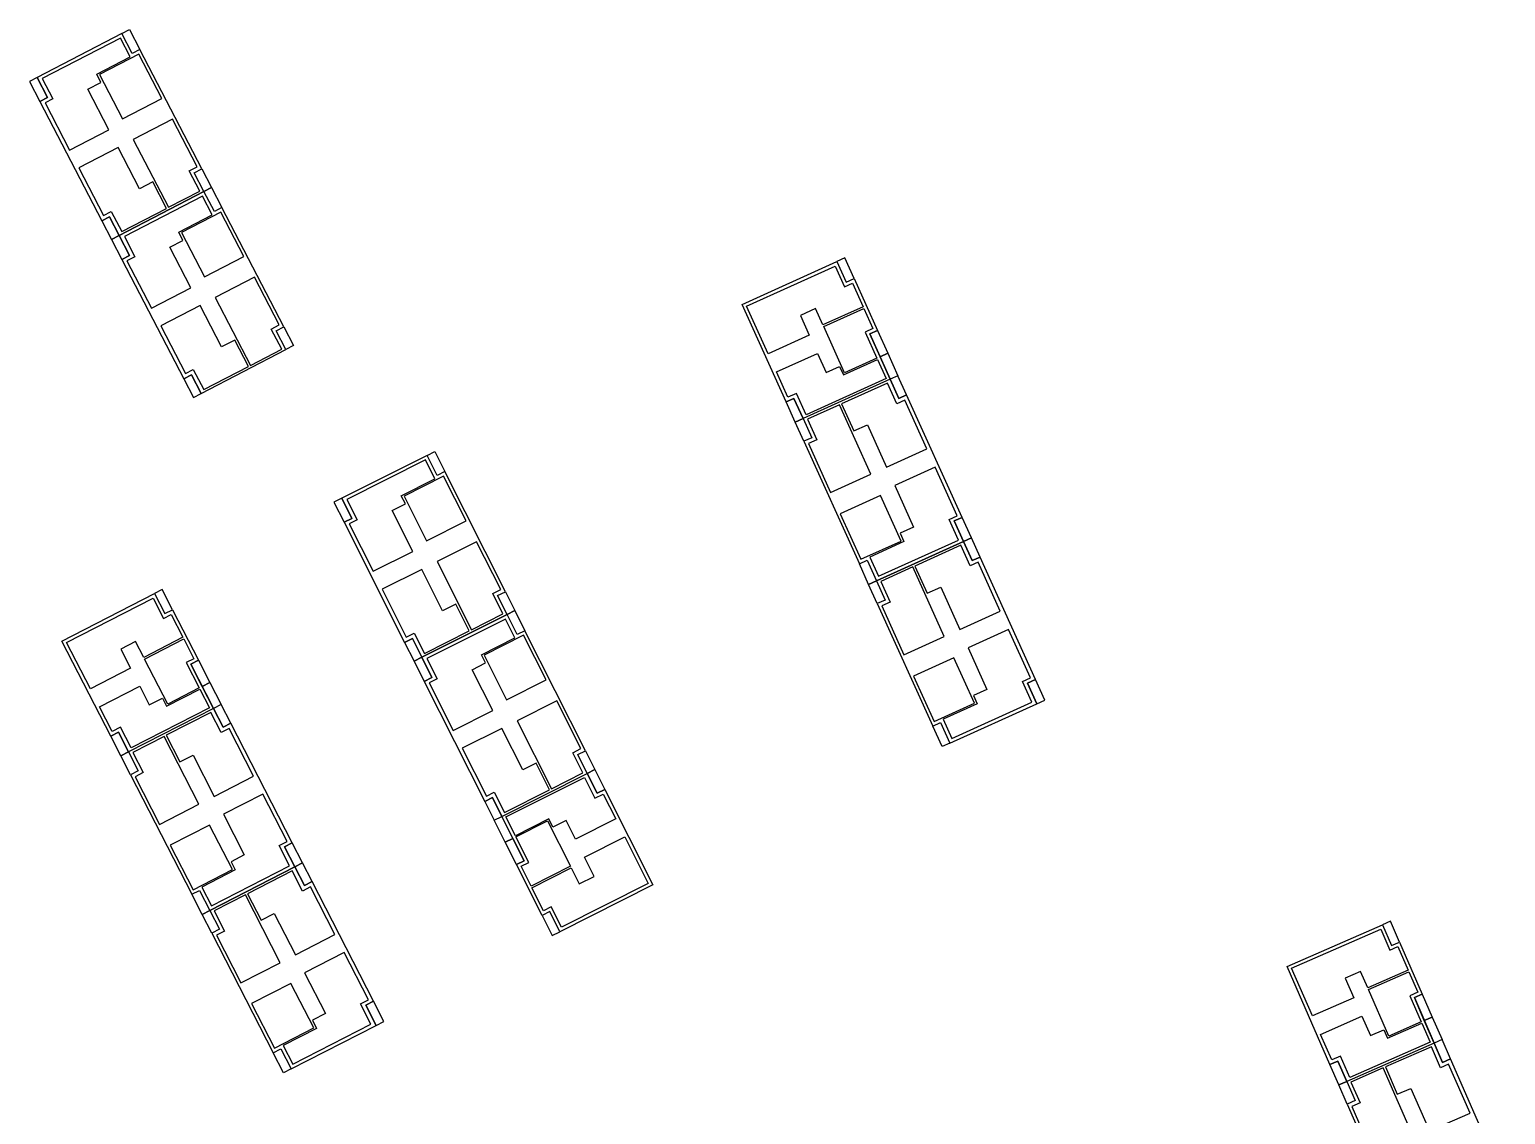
# Model space of a CAD drawing. Header units: millimetres. Extents: x 2243236 to 2245245, y 377909 to 380965.
# Drawn here: x 2244821.3 to 2245017.1, y 378757.7 to 378901.6 of the extents above; entities that cross this region are included whole.
import ezdxf

# ---------------------------------------------------------------- set-up
doc = ezdxf.new("R2010")
doc.units = ezdxf.units.MM
for name, color, linetype in [('планировка_квартир_1_тип_балконы', 6, 'Continuous'), ('планировка_квартир_1_тип_двухкомнатные', 2, 'Continuous'), ('планировка_квартир_1_тип_контур', 249, 'Continuous'), ('планировка_квартир_1_тип_однокомнатная', 5, 'Continuous'), ('планировка_квартир_1_тип_трехкомнатные', 1, 'Continuous'), ('планировка_квартир_тип_2_балконы', 6, 'Continuous'), ('планировка_квартир_тип_2_двухкомнатные', 2, 'Continuous'), ('планировка_квартир_тип_2_контур', 249, 'Continuous'), ('планировка_квартир_тип_2_однокомнатные', 5, 'Continuous'), ('планировка_квартир_тип_2_трехкомнатные', 1, 'Continuous')]:
    doc.layers.add(name, color=color, linetype=linetype)

msp = doc.modelspace()

# ---------------------------------------------------------------- linework, layer by layer
at = {"layer": 'планировка_квартир_1_тип_балконы'}
for points in [[(2244929.63, 378868.11), (2244930.67, 378868.58), (2244929.44, 378871.32), (2244928.39, 378870.85)], [(2244934.11, 378858.22), (2244932.74, 378861.24), (2244933.78, 378861.71), (2244935.15, 378858.69)], [(2244935.45, 378855.24), (2244934.11, 378858.22), (2244935.15, 378858.69), (2244936.49, 378855.71)], [(2244922.87, 378849.55), (2244921.65, 378852.23), (2244922.69, 378852.7), (2244923.91, 378850.02)], [(2244839.25, 378824.14), (2244840.27, 378824.66), (2244838.9, 378827.33), (2244837.88, 378826.81)], [(2244844.21, 378814.48), (2244842.69, 378817.44), (2244843.71, 378817.96), (2244845.22, 378815)], [(2244845.69, 378811.57), (2244844.21, 378814.48), (2244845.22, 378815), (2244846.72, 378812.09)], [(2244833.41, 378805.27), (2244832.07, 378807.89), (2244833.08, 378808.41), (2244834.43, 378805.79)], [(2244896.28, 378803.46), (2244897.61, 378800.83), (2244896.59, 378800.31), (2244895.26, 378802.94)], [(2244883.95, 378797.25), (2244885.42, 378794.32), (2244884.4, 378793.81), (2244882.93, 378796.73)], [(2244885.42, 378794.32), (2244886.91, 378791.36), (2244885.89, 378790.85), (2244884.4, 378793.81)], [(2244890.3, 378784.63), (2244889.28, 378784.12), (2244890.63, 378781.43), (2244891.65, 378781.95)], [(2245001.97, 378780.12), (2245003.02, 378780.58), (2245001.81, 378783.33), (2245000.76, 378782.87)], [(2245006.31, 378770.18), (2245004.99, 378773.22), (2245006.03, 378773.67), (2245007.36, 378770.63)], [(2245007.62, 378767.18), (2245006.31, 378770.18), (2245007.36, 378770.63), (2245008.67, 378767.64)], [(2244994.97, 378761.65), (2244993.79, 378764.34), (2244994.83, 378764.8), (2244996.01, 378762.1)]]:
    msp.add_lwpolyline(points, close=True, dxfattribs=at)
at = {"layer": 'планировка_квартир_1_тип_двухкомнатные'}
for points in [[(2244924.3, 378850.53), (2244923.02, 378853.35), (2244921.88, 378852.84), (2244920.36, 378856.2), (2244925.82, 378858.67), (2244926.97, 378856.12), (2244928.75, 378856.93), (2244929.25, 378855.83), (2244933.76, 378857.87), (2244934.91, 378855.34)], [(2244834.79, 378806.32), (2244833.38, 378809.07), (2244832.27, 378808.5), (2244830.58, 378811.79), (2244835.91, 378814.52), (2244837.18, 378812.03), (2244838.93, 378812.93), (2244839.48, 378811.86), (2244843.88, 378814.12), (2244845.15, 378811.64)], [(2244894.9, 378802.41), (2244896.29, 378799.65), (2244897.4, 378800.21), (2244899.06, 378796.91), (2244893.72, 378794.22), (2244892.46, 378796.72), (2244890.71, 378795.84), (2244890.17, 378796.91), (2244885.74, 378794.69), (2244884.49, 378797.17)], [(2244996.41, 378762.62), (2244995.17, 378765.45), (2244994.03, 378764.95), (2244992.55, 378768.33), (2244998.03, 378770.73), (2244999.15, 378768.17), (2245000.95, 378768.95), (2245001.43, 378767.85), (2245005.97, 378769.83), (2245007.08, 378767.28)]]:
    msp.add_lwpolyline(points, close=True, dxfattribs=at)
at = {"layer": 'планировка_квартир_1_тип_контур'}
for points in [[(2244923.91, 378850.02), (2244922.69, 378852.7), (2244921.65, 378852.23), (2244915.81, 378865.15), (2244928.39, 378870.85), (2244929.63, 378868.11), (2244930.67, 378868.58), (2244933.78, 378861.71), (2244932.74, 378861.24), (2244935.45, 378855.24), (2244923.91, 378850.02)], [(2244834.43, 378805.79), (2244833.08, 378808.41), (2244832.07, 378807.89), (2244825.59, 378820.51), (2244837.88, 378826.81), (2244839.25, 378824.14), (2244840.27, 378824.66), (2244843.71, 378817.96), (2244842.69, 378817.44), (2244845.69, 378811.57), (2244834.43, 378805.79)], [(2244895.26, 378802.94), (2244896.59, 378800.31), (2244897.61, 378800.83), (2244903.99, 378788.16), (2244891.65, 378781.95), (2244890.3, 378784.63), (2244889.28, 378784.12), (2244885.89, 378790.85), (2244886.91, 378791.36), (2244883.95, 378797.25), (2244895.26, 378802.94)], [(2244996.01, 378762.1), (2244994.83, 378764.8), (2244993.79, 378764.34), (2244988.11, 378777.34), (2245000.76, 378782.87), (2245001.97, 378780.12), (2245003.02, 378780.58), (2245006.03, 378773.67), (2245004.99, 378773.22), (2245007.62, 378767.18), (2244996.01, 378762.1)]]:
    msp.add_lwpolyline(points, close=True, dxfattribs=at)
at = {"layer": 'планировка_квартир_1_тип_однокомнатная'}
for points in [[(2244926.64, 378862.23), (2244931.96, 378864.64), (2244933.17, 378861.95), (2244932.13, 378861.48), (2244933.69, 378858.03), (2244929.41, 378856.1)], [(2244836.55, 378818.12), (2244841.75, 378820.78), (2244843.09, 378818.16), (2244842.08, 378817.64), (2244843.8, 378814.28), (2244839.62, 378812.13)], [(2244893.04, 378790.63), (2244887.83, 378788), (2244886.5, 378790.64), (2244887.52, 378791.15), (2244885.82, 378794.53), (2244890.02, 378796.64)], [(2244998.9, 378774.28), (2245004.25, 378776.62), (2245005.43, 378773.91), (2245004.38, 378773.46), (2245005.9, 378769.99), (2245001.6, 378768.11)]]:
    msp.add_lwpolyline(points, close=True, dxfattribs=at)
at = {"layer": 'планировка_квартир_1_тип_трехкомнатные'}
for points in [[(2244919.27, 378858.62), (2244916.42, 378864.92), (2244928.17, 378870.24), (2244929.41, 378867.5), (2244930.45, 378867.97), (2244931.86, 378864.86), (2244926.54, 378862.45), (2244925.56, 378864.61), (2244923.54, 378863.7), (2244924.72, 378861.09)], [(2244829.37, 378814.15), (2244826.21, 378820.31), (2244837.69, 378826.19), (2244839.06, 378823.52), (2244840.08, 378824.04), (2244841.64, 378821), (2244836.44, 378818.33), (2244835.36, 378820.44), (2244833.39, 378819.43), (2244834.69, 378816.89)], [(2244900.26, 378794.54), (2244903.37, 378788.36), (2244891.85, 378782.56), (2244890.5, 378785.25), (2244889.48, 378784.73), (2244887.94, 378787.79), (2244893.15, 378790.41), (2244894.22, 378788.3), (2244896.2, 378789.29), (2244894.91, 378791.85)], [(2244991.48, 378770.77), (2244988.71, 378777.1), (2245000.53, 378782.27), (2245001.74, 378779.52), (2245002.78, 378779.97), (2245004.15, 378776.84), (2244998.8, 378774.5), (2244997.85, 378776.67), (2244995.82, 378775.79), (2244996.97, 378773.17)]]:
    msp.add_lwpolyline(points, close=True, dxfattribs=at)
at = {"layer": 'планировка_квартир_тип_2_балконы'}
for points in [[(2244833.55, 378901.1), (2244834.57, 378901.63), (2244835.94, 378898.97), (2244834.93, 378898.45), (2244833.55, 378901.1)], [(2244822.67, 378892.08), (2244823.69, 378892.61), (2244822.31, 378895.27), (2244821.29, 378894.74)], [(2244843.15, 378882.61), (2244844.16, 378883.14), (2244845.45, 378880.66), (2244844.43, 378880.13)], [(2244844.43, 378880.13), (2244845.45, 378880.66), (2244846.82, 378878.01), (2244845.81, 378877.48), (2244844.43, 378880.13)], [(2244830.89, 378876.25), (2244832.17, 378873.77), (2244833.19, 378874.3), (2244831.91, 378876.78)], [(2244833.55, 378871.12), (2244834.57, 378871.65), (2244833.19, 378874.3), (2244832.17, 378873.77)], [(2244854.03, 378861.65), (2244855.04, 378862.17), (2244856.33, 378859.69), (2244855.31, 378859.17)], [(2244841.77, 378855.28), (2244843.05, 378852.81), (2244844.07, 378853.34), (2244842.79, 378855.81)], [(2244937.64, 378853.17), (2244936.49, 378855.71), (2244935.45, 378855.24), (2244936.6, 378852.69)], [(2244925.06, 378847.47), (2244924.02, 378847), (2244922.87, 378849.55), (2244923.91, 378850.02)], [(2244874.02, 378845.14), (2244875.04, 378845.65), (2244876.39, 378842.98), (2244875.37, 378842.47), (2244874.02, 378845.14)], [(2244863.03, 378836.26), (2244864.06, 378836.78), (2244862.71, 378839.45), (2244861.68, 378838.93)], [(2244945, 378836.91), (2244943.95, 378836.44), (2244945.18, 378833.71), (2244946.23, 378834.19)], [(2244947.38, 378831.65), (2244946.23, 378834.19), (2244945.18, 378833.72), (2244946.33, 378831.17)], [(2244933.64, 378828.5), (2244932.6, 378828.03), (2244931.37, 378830.75), (2244932.41, 378831.22), (2244933.64, 378828.5)], [(2244934.79, 378825.95), (2244933.75, 378825.48), (2244932.6, 378828.03), (2244933.64, 378828.5)], [(2244883.39, 378826.53), (2244884.41, 378827.05), (2244885.66, 378824.56), (2244884.64, 378824.04)], [(2244884.64, 378824.04), (2244885.66, 378824.56), (2244887.01, 378821.88), (2244885.99, 378821.37), (2244884.64, 378824.04)], [(2244871.05, 378820.32), (2244872.3, 378817.83), (2244873.33, 378818.35), (2244872.08, 378820.84)], [(2244873.65, 378815.16), (2244874.68, 378815.68), (2244873.33, 378818.35), (2244872.3, 378817.83)], [(2244954.73, 378815.39), (2244953.68, 378814.92), (2244954.91, 378812.19), (2244955.96, 378812.67)], [(2244847.99, 378809.61), (2244846.72, 378812.09), (2244845.69, 378811.57), (2244846.97, 378809.08)], [(2244943.38, 378806.97), (2244942.34, 378806.5), (2244941.1, 378809.23), (2244942.14, 378809.7), (2244943.38, 378806.97)], [(2244835.7, 378803.31), (2244834.68, 378802.78), (2244833.41, 378805.27), (2244834.43, 378805.79)], [(2244894.01, 378805.44), (2244895.03, 378805.95), (2244896.28, 378803.46), (2244895.26, 378802.94)], [(2244881.67, 378799.22), (2244882.93, 378796.73), (2244883.95, 378797.25), (2244882.7, 378799.74)], [(2244856.13, 378793.74), (2244855.11, 378793.21), (2244856.47, 378790.55), (2244857.5, 378791.08)], [(2244858.77, 378788.59), (2244857.5, 378791.08), (2244856.47, 378790.55), (2244857.75, 378788.07)], [(2244845.21, 378784.77), (2244844.19, 378784.25), (2244842.83, 378786.91), (2244843.84, 378787.43), (2244845.21, 378784.77)], [(2244846.48, 378782.29), (2244845.46, 378781.77), (2244844.19, 378784.25), (2244845.21, 378784.77)], [(2244866.91, 378772.72), (2244865.89, 378772.19), (2244867.26, 378769.53), (2244868.28, 378770.06)], [(2245009.79, 378765.08), (2245008.67, 378767.64), (2245007.62, 378767.18), (2245008.73, 378764.62)], [(2244855.99, 378763.75), (2244854.97, 378763.23), (2244853.61, 378765.89), (2244854.62, 378766.42), (2244855.99, 378763.75)], [(2244997.13, 378759.55), (2244996.08, 378759.09), (2244994.97, 378761.65), (2244996.01, 378762.1)]]:
    msp.add_lwpolyline(points, close=True, dxfattribs=at)
at = {"layer": 'планировка_квартир_тип_2_двухкомнатные'}
for points in [[(2244839.72, 378878.04), (2244843.87, 378880.19), (2244842.48, 378882.87), (2244843.54, 378883.42), (2244840.27, 378889.72), (2244835.06, 378887.02)], [(2244827.82, 378883.27), (2244831.09, 378876.96), (2244832.14, 378877.5), (2244833.53, 378874.82), (2244839.45, 378877.89), (2244837.63, 378881.41), (2244835.88, 378880.5), (2244833.04, 378885.97)], [(2244850.6, 378857.07), (2244854.75, 378859.22), (2244853.36, 378861.9), (2244854.42, 378862.45), (2244851.15, 378868.76), (2244845.94, 378866.06)], [(2244838.7, 378862.3), (2244841.97, 378855.99), (2244843.02, 378856.53), (2244844.41, 378853.86), (2244850.32, 378856.93), (2244848.51, 378860.44), (2244846.76, 378859.53), (2244843.92, 378865.01)], [(2244940.33, 378846), (2244937.4, 378852.47), (2244936.33, 378851.99), (2244935.08, 378854.73), (2244929.01, 378851.99), (2244930.63, 378848.38), (2244932.43, 378849.19), (2244934.97, 378843.57)], [(2244928.73, 378851.86), (2244924.47, 378849.93), (2244925.71, 378847.18), (2244924.62, 378846.69), (2244927.55, 378840.22), (2244932.9, 378842.64)], [(2244879.9, 378822), (2244884.08, 378824.1), (2244882.73, 378826.8), (2244883.79, 378827.33), (2244880.6, 378833.68), (2244875.35, 378831.04)], [(2244950.06, 378824.47), (2244947.13, 378830.95), (2244946.06, 378830.47), (2244944.82, 378833.21), (2244938.74, 378830.46), (2244940.36, 378826.86), (2244942.17, 378827.67), (2244944.71, 378822.05)], [(2244868.07, 378827.38), (2244871.27, 378821.03), (2244872.32, 378821.56), (2244873.67, 378818.86), (2244879.63, 378821.86), (2244877.86, 378825.4), (2244876.09, 378824.51), (2244873.32, 378830.02)], [(2244938.46, 378830.34), (2244934.2, 378828.41), (2244935.44, 378825.66), (2244934.36, 378825.17), (2244937.29, 378818.7), (2244942.63, 378821.11)], [(2244890.53, 378800.9), (2244894.7, 378803.01), (2244893.35, 378805.7), (2244894.41, 378806.24), (2244891.22, 378812.58), (2244885.97, 378809.94)], [(2244851.02, 378802.58), (2244847.78, 378808.9), (2244846.73, 378808.37), (2244845.36, 378811.05), (2244839.42, 378808.01), (2244841.22, 378804.48), (2244842.98, 378805.39), (2244845.8, 378799.9)], [(2244878.69, 378806.28), (2244881.89, 378799.93), (2244882.94, 378800.46), (2244884.29, 378797.77), (2244890.25, 378800.76), (2244888.48, 378804.3), (2244886.71, 378803.41), (2244883.94, 378808.92)], [(2244839.15, 378807.86), (2244834.99, 378805.73), (2244836.36, 378803.05), (2244835.3, 378802.5), (2244838.55, 378796.18), (2244843.77, 378798.86)], [(2244861.8, 378781.56), (2244858.56, 378787.89), (2244857.51, 378787.35), (2244856.14, 378790.03), (2244850.21, 378786.99), (2244852, 378783.47), (2244853.76, 378784.37), (2244856.58, 378778.88)], [(2244849.93, 378786.85), (2244845.77, 378784.71), (2244847.15, 378782.03), (2244846.08, 378781.49), (2244849.33, 378775.16), (2244854.55, 378777.84)], [(2245012.38, 378757.87), (2245009.53, 378764.39), (2245008.46, 378763.91), (2245007.25, 378766.68), (2245001.14, 378764.01), (2245002.71, 378760.38), (2245004.53, 378761.17), (2245007, 378755.52)], [(2245000.86, 378763.88), (2244996.57, 378762.01), (2244997.78, 378759.25), (2244996.69, 378758.77), (2244999.53, 378752.26), (2245004.91, 378754.61)]]:
    msp.add_lwpolyline(points, close=True, dxfattribs=at)
at = {"layer": 'планировка_квартир_тип_2_контур'}
for points in [[(2244844.43, 378880.13), (2244843.15, 378882.61), (2244844.16, 378883.14), (2244835.94, 378898.97), (2244834.93, 378898.45), (2244833.55, 378901.1), (2244822.31, 378895.27), (2244822.31, 378895.27), (2244823.69, 378892.61), (2244822.67, 378892.08), (2244830.89, 378876.25), (2244831.91, 378876.78), (2244833.19, 378874.3), (2244844.43, 378880.13)], [(2244855.31, 378859.17), (2244854.03, 378861.65), (2244855.04, 378862.17), (2244846.82, 378878.01), (2244845.81, 378877.48), (2244844.43, 378880.13), (2244833.19, 378874.3), (2244833.19, 378874.3), (2244834.57, 378871.65), (2244833.55, 378871.12), (2244841.77, 378855.28), (2244842.79, 378855.81), (2244844.07, 378853.34), (2244855.31, 378859.17)], [(2244923.91, 378850.02), (2244925.06, 378847.47), (2244924.02, 378847), (2244931.37, 378830.75), (2244932.41, 378831.22), (2244933.64, 378828.5), (2244945.18, 378833.71), (2244945.18, 378833.71), (2244943.95, 378836.44), (2244945, 378836.91), (2244937.64, 378853.17), (2244936.6, 378852.69), (2244935.45, 378855.24), (2244923.91, 378850.02)], [(2244884.64, 378824.04), (2244883.39, 378826.53), (2244884.41, 378827.05), (2244876.39, 378842.98), (2244875.37, 378842.47), (2244874.02, 378845.14), (2244862.71, 378839.45), (2244862.71, 378839.45), (2244864.06, 378836.78), (2244863.03, 378836.26), (2244871.05, 378820.32), (2244872.08, 378820.84), (2244873.33, 378818.35), (2244884.64, 378824.04)], [(2244933.64, 378828.5), (2244934.79, 378825.95), (2244933.75, 378825.48), (2244941.1, 378809.23), (2244942.14, 378809.7), (2244943.38, 378806.97), (2244954.91, 378812.19), (2244954.91, 378812.19), (2244953.68, 378814.92), (2244954.73, 378815.39), (2244947.38, 378831.65), (2244946.33, 378831.17), (2244945.18, 378833.72), (2244933.64, 378828.5)], [(2244895.26, 378802.94), (2244894.01, 378805.44), (2244895.03, 378805.95), (2244887.01, 378821.88), (2244885.99, 378821.37), (2244884.64, 378824.04), (2244873.33, 378818.35), (2244873.33, 378818.35), (2244874.68, 378815.68), (2244873.65, 378815.16), (2244881.67, 378799.22), (2244882.7, 378799.74), (2244883.95, 378797.25), (2244895.26, 378802.94)], [(2244834.43, 378805.79), (2244835.7, 378803.31), (2244834.68, 378802.78), (2244842.83, 378786.91), (2244843.84, 378787.43), (2244845.21, 378784.77), (2244856.47, 378790.55), (2244856.47, 378790.55), (2244855.11, 378793.21), (2244856.13, 378793.74), (2244847.99, 378809.61), (2244846.97, 378809.08), (2244845.69, 378811.57), (2244834.43, 378805.79)], [(2244845.21, 378784.77), (2244846.48, 378782.29), (2244845.46, 378781.77), (2244853.61, 378765.89), (2244854.62, 378766.42), (2244855.99, 378763.75), (2244867.26, 378769.53), (2244867.26, 378769.53), (2244865.89, 378772.19), (2244866.91, 378772.72), (2244858.77, 378788.59), (2244857.75, 378788.07), (2244856.47, 378790.55), (2244845.21, 378784.77)], [(2244996.01, 378762.1), (2244997.13, 378759.55), (2244996.08, 378759.09), (2245003.23, 378742.74), (2245004.27, 378743.2), (2245005.47, 378740.46), (2245017.08, 378745.53), (2245017.08, 378745.53), (2245015.88, 378748.27), (2245016.93, 378748.73), (2245009.79, 378765.08), (2245008.73, 378764.62), (2245007.62, 378767.18), (2244996.01, 378762.1)]]:
    msp.add_lwpolyline(points, dxfattribs=at)
at = {"layer": 'планировка_квартир_тип_2_однокомнатные'}
for points in [[(2244833.63, 378889.77), (2244838.84, 378892.47), (2244835.79, 378898.36), (2244830.58, 378895.65)], [(2244844.51, 378868.8), (2244849.72, 378871.51), (2244846.67, 378877.39), (2244841.46, 378874.69)], [(2244873.96, 378833.81), (2244879.2, 378836.45), (2244876.22, 378842.37), (2244870.98, 378839.73)], [(2244934.18, 378839.81), (2244928.83, 378837.4), (2244931.56, 378831.36), (2244936.91, 378833.77)], [(2244884.58, 378812.71), (2244889.82, 378815.35), (2244886.84, 378821.27), (2244881.6, 378818.63)], [(2244943.91, 378818.29), (2244938.56, 378815.87), (2244941.29, 378809.83), (2244946.64, 378812.25)], [(2244845.18, 378796.1), (2244839.96, 378793.42), (2244842.99, 378787.52), (2244848.21, 378790.2)], [(2244855.96, 378775.09), (2244850.74, 378772.41), (2244853.77, 378766.51), (2244858.99, 378769.19)]]:
    msp.add_lwpolyline(points, close=True, dxfattribs=at)
at = {"layer": 'планировка_квартир_тип_2_трехкомнатные'}
for points in [[(2244822.99, 378895.12), (2244824.39, 378892.44), (2244823.35, 378891.9), (2244826.6, 378885.63), (2244831.81, 378888.34), (2244829.02, 378893.72), (2244830.76, 378894.62), (2244830.2, 378895.7), (2244834.63, 378898), (2244833.34, 378900.49)], [(2244833.87, 378874.16), (2244835.27, 378871.48), (2244834.22, 378870.94), (2244837.48, 378864.67), (2244842.69, 378867.37), (2244839.9, 378872.75), (2244841.64, 378873.66), (2244841.08, 378874.74), (2244845.51, 378877.03), (2244844.22, 378879.52)], [(2244863.39, 378839.29), (2244864.75, 378836.59), (2244863.7, 378836.07), (2244866.88, 378829.76), (2244872.12, 378832.4), (2244869.4, 378837.81), (2244871.15, 378838.7), (2244870.61, 378839.79), (2244875.06, 378842.03), (2244873.8, 378844.53)], [(2244944.51, 378833.9), (2244943.26, 378836.65), (2244944.33, 378837.13), (2244941.42, 378843.57), (2244936.07, 378841.15), (2244938.57, 378835.62), (2244936.78, 378834.81), (2244937.28, 378833.7), (2244932.74, 378831.65), (2244933.89, 378829.1)], [(2244874.01, 378818.19), (2244875.37, 378815.5), (2244874.32, 378814.97), (2244877.5, 378808.66), (2244882.74, 378811.3), (2244880.02, 378816.71), (2244881.77, 378817.6), (2244881.23, 378818.69), (2244885.68, 378820.93), (2244884.42, 378823.43)], [(2244954.24, 378812.38), (2244953, 378815.13), (2244954.07, 378815.61), (2244951.16, 378822.04), (2244945.81, 378819.62), (2244948.3, 378814.1), (2244946.51, 378813.29), (2244947.01, 378812.18), (2244942.47, 378810.13), (2244943.63, 378807.57)], [(2244855.79, 378790.7), (2244854.42, 378793.39), (2244855.46, 378793.92), (2244852.24, 378800.2), (2244847.01, 378797.53), (2244849.78, 378792.13), (2244848.03, 378791.24), (2244848.58, 378790.15), (2244844.15, 378787.88), (2244845.43, 378785.38)], [(2244866.57, 378769.68), (2244865.2, 378772.37), (2244866.24, 378772.91), (2244863.02, 378779.19), (2244857.79, 378776.51), (2244860.56, 378771.12), (2244858.81, 378770.22), (2244859.36, 378769.13), (2244854.93, 378766.86), (2244856.21, 378764.37)]]:
    msp.add_lwpolyline(points, close=True, dxfattribs=at)

doc.saveas('drawing.dxf')
